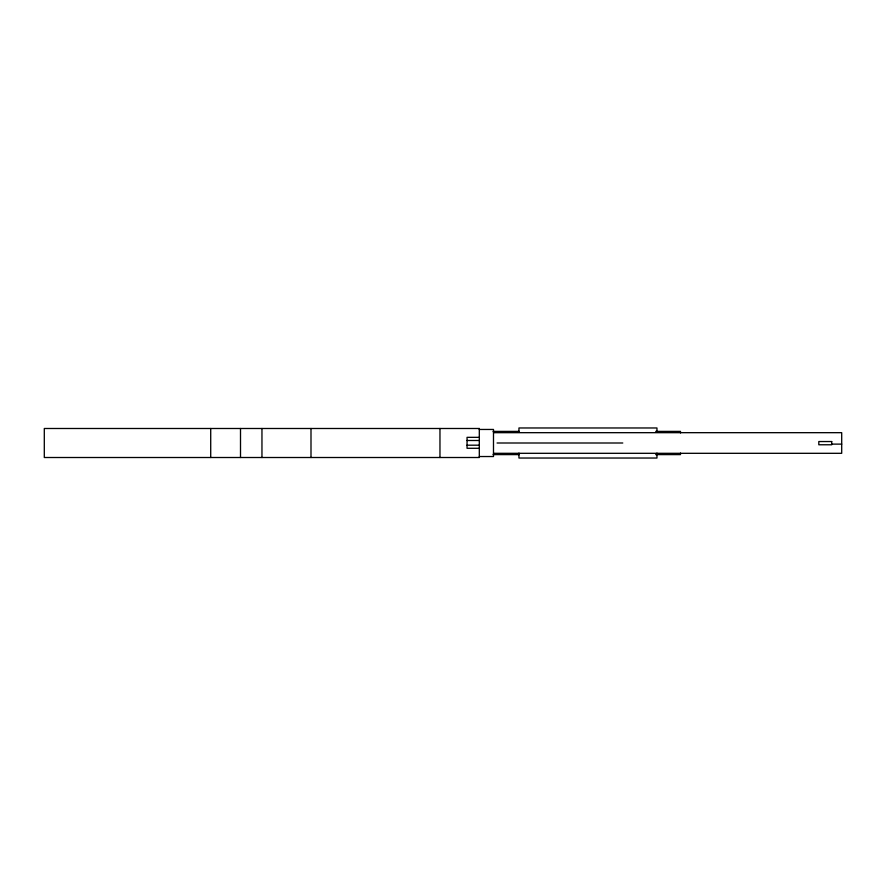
<?xml version="1.0" encoding="UTF-8"?>
<svg xmlns="http://www.w3.org/2000/svg" width="886" height="886" viewBox="0 0 886 886"><rect width="100%" height="100%" fill="white"/><g stroke="black" fill="none" stroke-linecap="round" stroke-linejoin="round"><path stroke-width="1.33" d="M479.304 429.455L493.491 429.455L493.491 456.534L479.304 456.534M493.081 431.393L519.262 431.393M655.684 431.393L680.492 431.393L680.492 432.944M493.491 432.678L841.7 432.678L841.7 453.311L493.491 453.311M479.304 437.341L467.044 437.341L467.044 448.294L479.304 448.294M467.044 440.497L479.304 440.497M497.057 443L622.78 443M831.71 444.119L841.7 444.119M467.044 445.193L479.304 445.193M493.081 454.607L519.262 454.607M655.684 454.607L680.492 454.607L680.492 453.045M656.958 431.803L656.958 427.971L518.952 427.971L518.952 431.803M656.958 453.056L656.958 458.029L518.952 458.029L518.952 453.056M439.965 428.492L439.965 457.508M310.997 428.492L310.997 457.508M261.957 428.492L261.957 457.508M240.505 428.492L240.505 457.508M210.713 428.492L210.713 457.508M479.304 428.492L44.3 428.492L44.3 457.508L479.304 457.508L479.304 428.492M831.71 441.538L818.808 441.538L818.808 444.772L831.71 444.772L831.71 441.538"/></g></svg>
